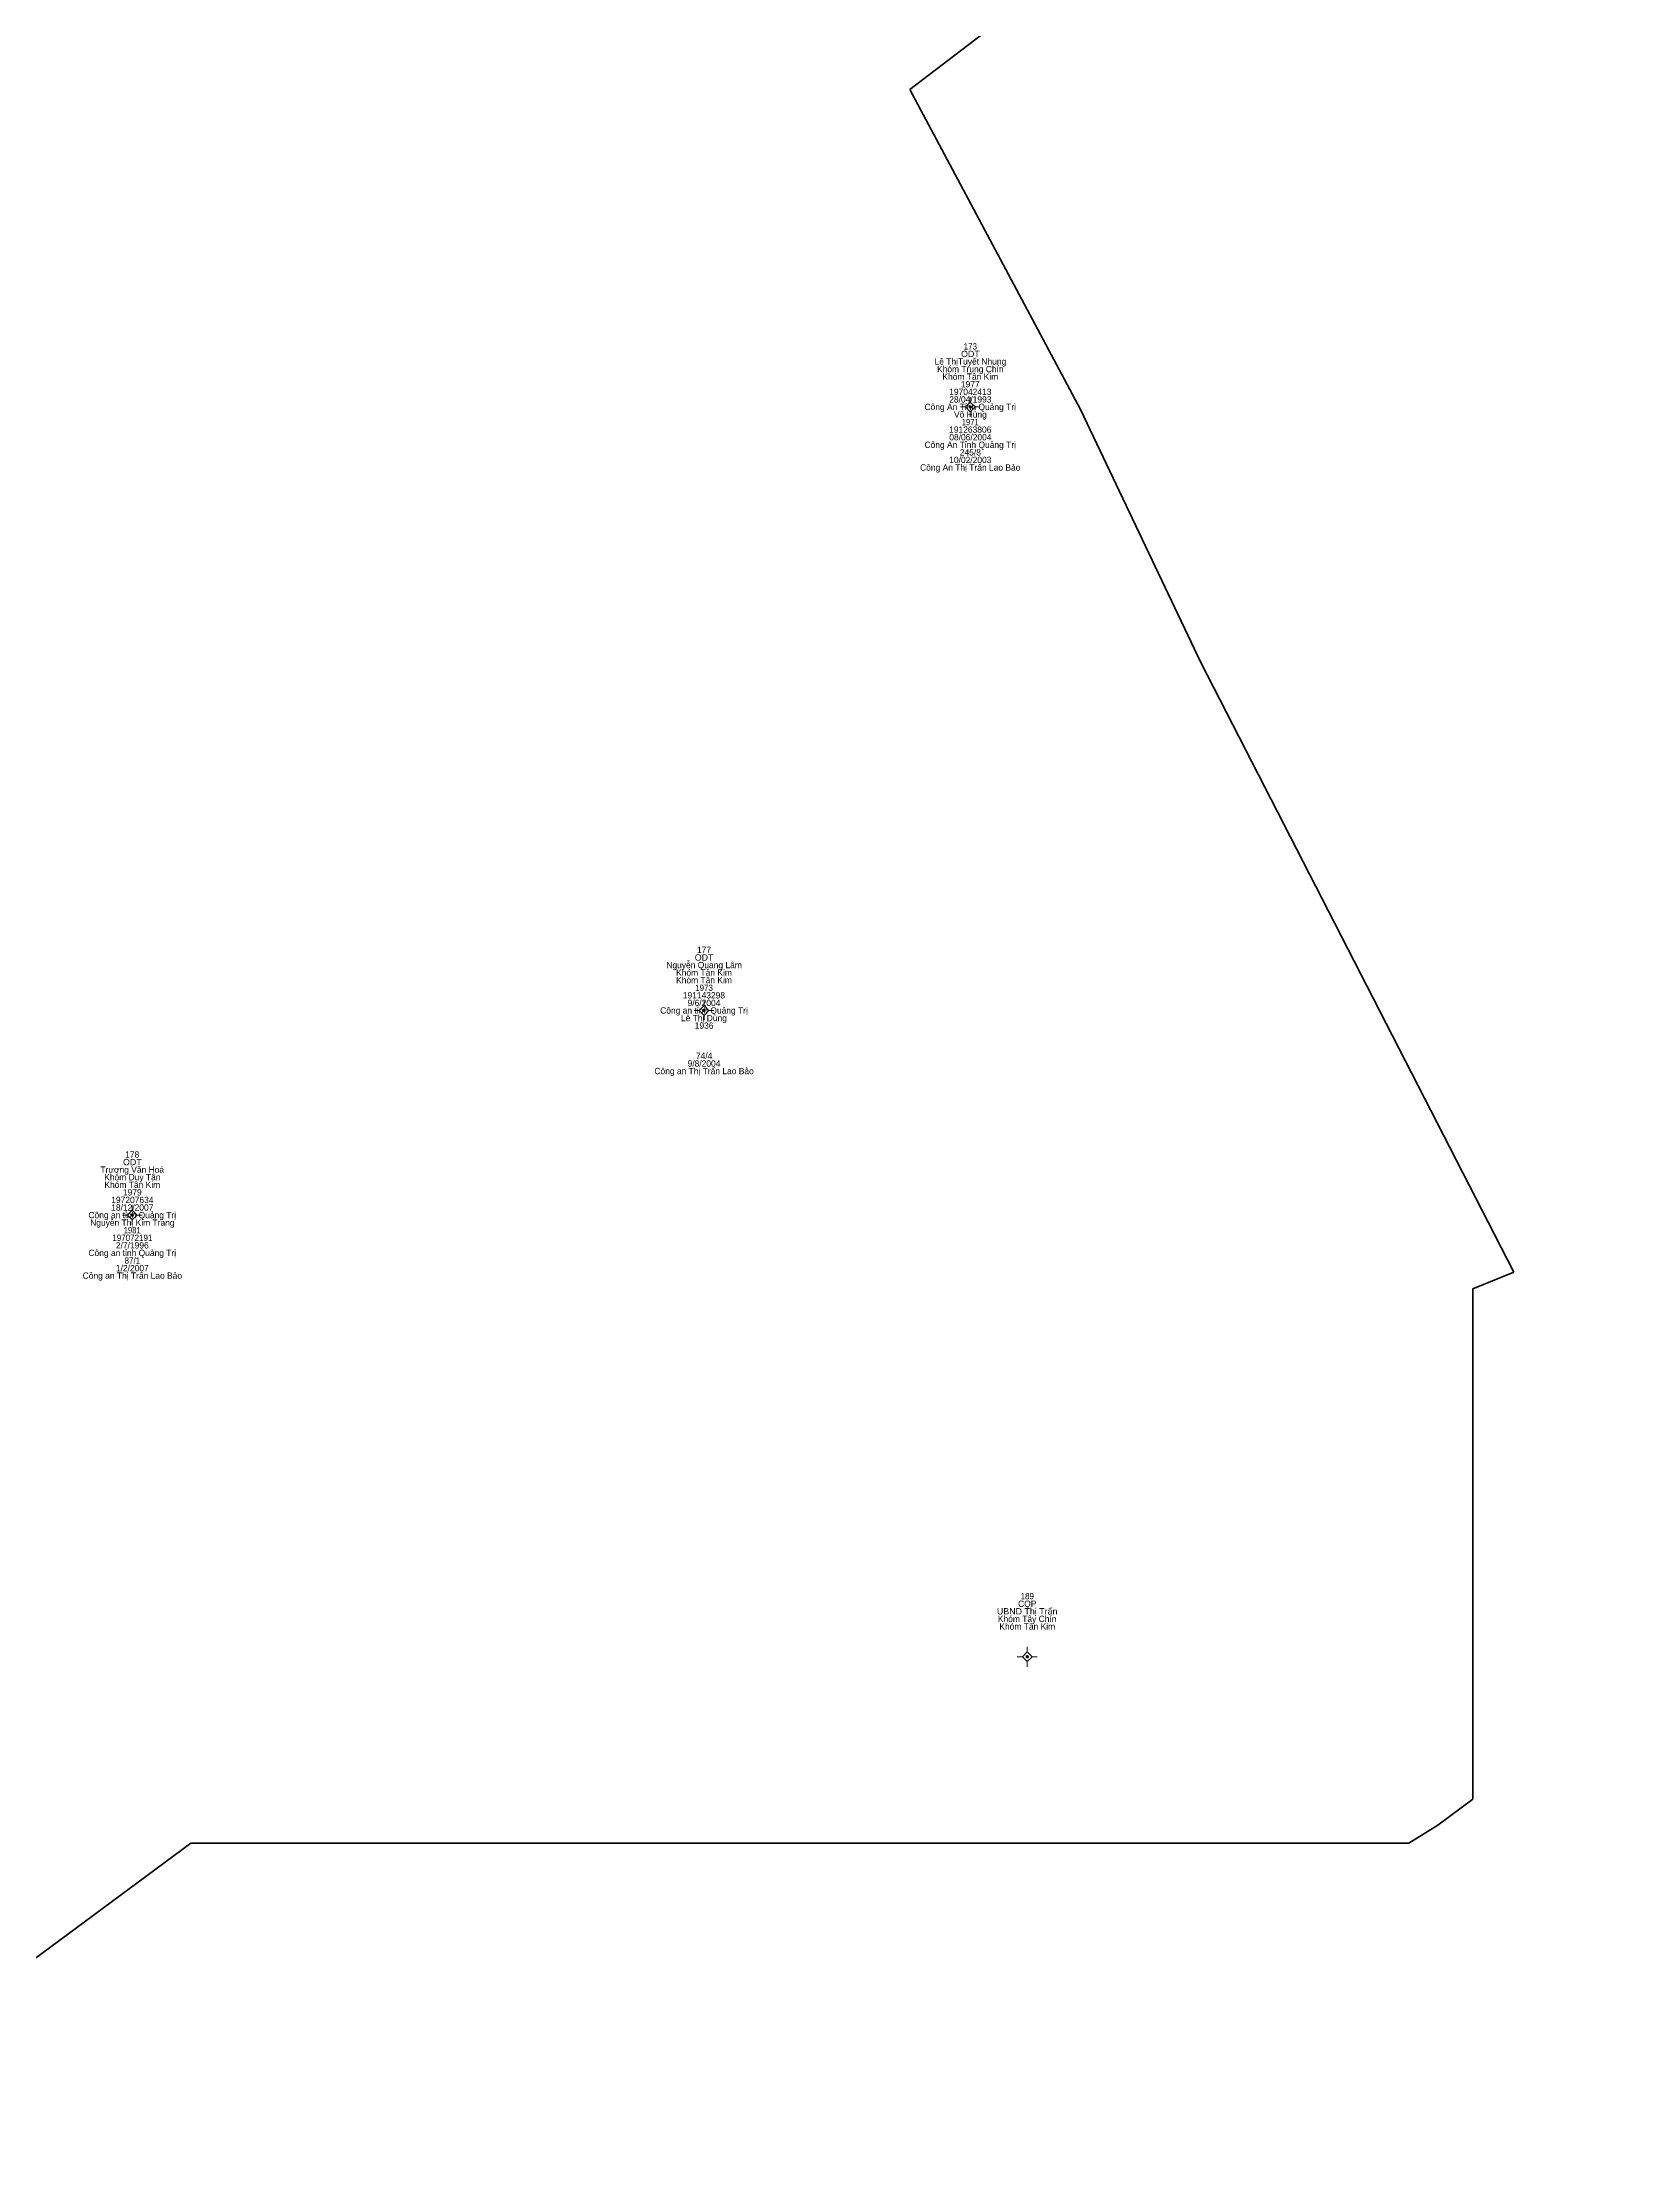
# Model space of a CAD drawing. Header units: metres. Extents: x 535914 to 536552, y 1836422 to 1837028.
# Drawn here: x 536409.3 to 536510.3, y 1836480.6 to 1836614.2 of the extents above; entities that cross this region are included whole.
import ezdxf
from ezdxf.enums import TextEntityAlignment as Align

# ---------------------------------------------------------------- set-up
doc = ezdxf.new("R2010")
doc.units = ezdxf.units.M
doc.header["$LTSCALE"] = 0.16
doc.linetypes.add('MEDIUM_DASHED', pattern=[4.5, 3, -1.5])
for name, color, linetype, lineweight in [('11', 7, 'MEDIUM_DASHED', 13), ('15', 7, 'Continuous', 13), ('54', 7, 'Continuous', 35)]:
    doc.layers.add(name, color=color, linetype=linetype, lineweight=lineweight)

msp = doc.modelspace()

# ---------------------------------------------------------------- hatches: boundary and pattern name
at = {"layer": '11'}
for points in [[(536468.2149, 1836591.04, 1), (536468.0649, 1836591.04, 1)], [(536451.3249, 1836552.78, 1), (536451.1749, 1836552.78, 1)], [(536415.0649, 1836539.81, 1), (536414.9149, 1836539.81, 1)], [(536471.8249, 1836511.81, 1), (536471.6749, 1836511.81, 1)]]:
    msp.add_hatch(color=256, dxfattribs=at).paths.add_polyline_path(points)

# ---------------------------------------------------------------- linework, layer by layer
for p, q in [((536468.14, 1836591.66), (536468.14, 1836591.35)), ((536467.83, 1836591.04), (536467.52, 1836591.04)), ((536468.14, 1836590.73), (536468.14, 1836590.42)), ((536468.76, 1836591.04), (536468.45, 1836591.04)), ((536450.94, 1836552.78), (536450.62, 1836552.78)), ((536451.25, 1836553.4), (536451.25, 1836553.09)), ((536451.88, 1836552.78), (536451.56, 1836552.78)), ((536451.25, 1836552.47), (536451.25, 1836552.16)), ((536414.68, 1836539.81), (536414.36, 1836539.81)), ((536414.99, 1836540.44), (536414.99, 1836540.12)), ((536414.99, 1836539.5), (536414.99, 1836539.18)), ((536415.62, 1836539.81), (536415.3, 1836539.81)), ((536471.75, 1836512.44), (536471.75, 1836512.12)), ((536471.44, 1836511.81), (536471.12, 1836511.81)), ((536471.75, 1836511.5), (536471.75, 1836511.18)), ((536472.38, 1836511.81), (536472.06, 1836511.81))]:
    msp.add_line(p, q, dxfattribs=at)
for points in [[(536468.14, 1836591.35), (536467.83, 1836591.04), (536468.14, 1836590.73), (536468.45, 1836591.04)], [(536451.25, 1836553.09), (536450.94, 1836552.78), (536451.25, 1836552.47), (536451.56, 1836552.78)], [(536414.99, 1836540.12), (536414.68, 1836539.81), (536414.99, 1836539.5), (536415.3, 1836539.81)], [(536471.75, 1836512.12), (536471.44, 1836511.81), (536471.75, 1836511.5), (536472.06, 1836511.81)]]:
    msp.add_lwpolyline(points, close=True, dxfattribs=at)
for centre in [(536468.1399, 1836591.04), (536451.2499, 1836552.78), (536414.9899, 1836539.81), (536471.7499, 1836511.81)]:
    msp.add_circle(centre, 0.075, dxfattribs=at)
at = {"layer": '54'}
for p, q in [((536464.31, 1836611.17), (536475.12, 1836590.88)), ((536475.12, 1836590.88), (536482.75, 1836574.84)), ((536502.6, 1836536.2), (536482.75, 1836574.84)), ((536392.4, 1836480.55), (536418.71, 1836500)), ((536418.71, 1836500), (536495.95, 1836500))]:
    msp.add_line(p, q, dxfattribs=at)
for points in [[(536464.31, 1836611.17), (536499.17, 1836637.76), (536500, 1836638.35), (536500, 1836645.78), (536510.35, 1836653.25)], [(536500, 1836502.78), (536500, 1836535.13), (536502.6, 1836536.2)], [(536500, 1836502.78), (536497.79, 1836501.13), (536495.95, 1836500)]]:
    msp.add_lwpolyline(points, dxfattribs=at)

# ---------------------------------------------------------------- texts
at = {"layer": '15'}
for s, p in [('Lê ThịTuyết Nhung', (536468.145, 1836593.72)), ('Khóm Trung Chín', (536468.14, 1836593.24)), ('Khóm Tân Kim', (536468.14, 1836592.76)), ('1977', (536468.14, 1836592.28)), ('Công An Tỉnh Quảng Trị', (536468.135, 1836590.84)), ('28/04/1993', (536468.14, 1836591.32)), ('197042413', (536468.14, 1836591.8)), ('Võ Hùng', (536468.145, 1836590.36)), ('Công An Tỉnh Quảng Trị', (536468.135, 1836588.44)), ('08/06/2004', (536468.145, 1836588.92)), ('191263806', (536468.135, 1836589.4)), ('Công An Thị Trấn Lao Bảo', (536468.135, 1836587)), ('10/02/2003', (536468.14, 1836587.48)), ('245/8', (536468.145, 1836587.96)), ('177', (536451.25, 1836556.42)), ('Nguyễn Quang Lâm', (536451.255, 1836555.46)), ('Khóm Tân Kim', (536451.25, 1836554.98)), ('Khóm Tân Kim', (536451.25, 1836554.5)), ('191143298', (536451.245, 1836553.54)), ('Công an tỉnh Quảng Trị', (536451.25, 1836552.58)), ('Lê Thị Dung', (536451.245, 1836552.1)), ('9/6/2004', (536451.25, 1836553.06)), ('1936', (536451.255, 1836551.62)), ('74/4', (536451.255, 1836549.7)), ('Công an Thị Trấn Lao Bảo', (536451.255, 1836548.74)), ('9/8/2004', (536451.25, 1836549.22)), ('178', (536414.985, 1836543.45)), ('Trương Văn Hoá', (536414.985, 1836542.49)), ('Khóm Duy Tân', (536414.995, 1836542.01)), ('Khóm Tân Kim', (536414.99, 1836541.53)), ('18/12/2007', (536414.99, 1836540.09)), ('197207634', (536414.995, 1836540.57)), ('1979', (536414.99, 1836541.05)), ('Công an tỉnh Quảng Trị', (536414.99, 1836539.61)), ('Nguyễn Thị Kim Trang', (536414.995, 1836539.13)), ('2/7/1996', (536414.99, 1836537.69)), ('Công an tỉnh Quảng Trị', (536414.99, 1836537.21)), ('1/2/2007', (536414.995, 1836536.25)), ('Công an Thị Trấn Lao Bảo', (536414.995, 1836535.77)), ('CQP', (536471.75, 1836514.97)), ('Khóm Tây Chín', (536471.745, 1836514.01)), ('Khóm Tân Kim', (536471.75, 1836513.53))]:
    msp.add_text(s, height=0.4, dxfattribs=at).set_placement(p, align=Align.CENTER)
for s, width, p in [('ODT', 1.05, (536468.145, 1836594.2)), ('173', 0.95, (536468.14, 1836594.68)), ('1971', 0.9, (536468.135, 1836589.88)), ('ODT', 1.05, (536451.255, 1836555.94)), ('1973', 0.95, (536451.25, 1836554.02)), ('ODT', 1.05, (536414.995, 1836542.97)), ('197072191', 0.95, (536414.995, 1836538.17)), ('1981', 0.9, (536414.985, 1836538.65)), ('87/1', 0.95, (536414.995, 1836536.73)), ('189', 0.95, (536471.75, 1836515.45)), ('UBND Thị Trấn', 1.05, (536471.745, 1836514.49))]:
    msp.add_text(s, height=0.4, dxfattribs=dict(at, width=width)).set_placement(p, align=Align.CENTER)

doc.saveas('drawing.dxf')
